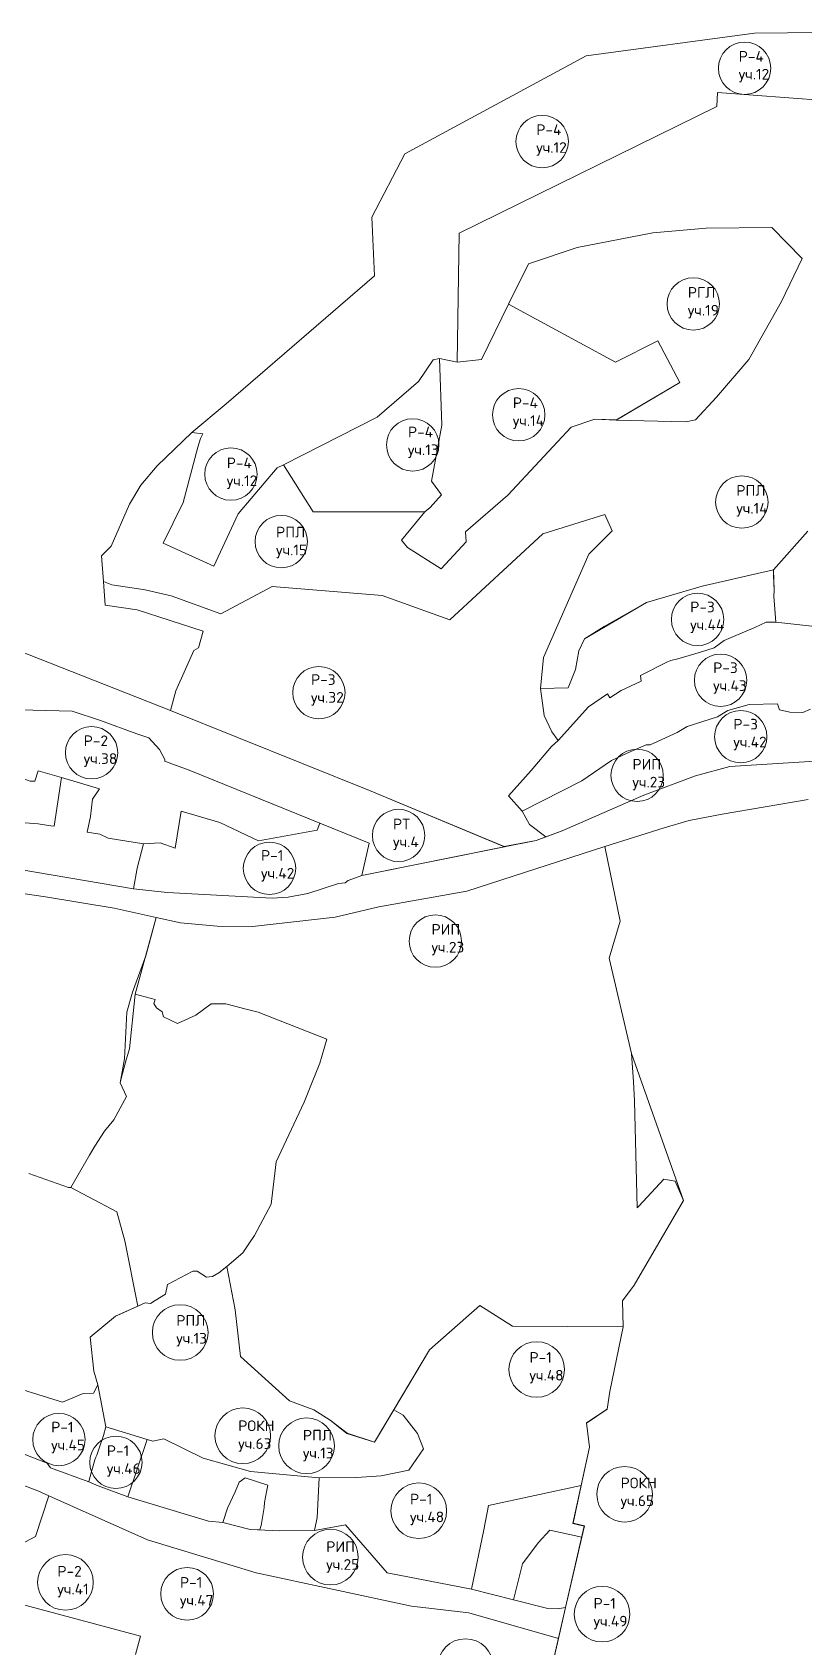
# Model space of a CAD drawing. Extents: x 1391407 to 1399948, y 354865 to 361044.
# Drawn here: x 1397282 to 1397754, y 359504 to 360491 of the extents above; entities that cross this region are included whole.
import ezdxf

# ---------------------------------------------------------------- set-up
doc = ezdxf.new("R2010")
doc.units = 0
doc.header["$MEASUREMENT"] = 0
doc.layers.add('Контура исторический центр для сайта', color=7, linetype='Continuous')
doc.styles.get("Standard").update_dxf_attribs({"font": 'simplex.shx'})

msp = doc.modelspace()

# ---------------------------------------------------------------- linework, layer by layer
at = {"layer": 'Контура исторический центр для сайта', "color": 234, "lineweight": 20, "true_color": 0xa50052}
for points in [[(1397783.28, 360491.37), (1397722.95, 360490.83), (1397620.12, 360477.08), (1397509.36, 360417.11), (1397489.18, 360378.33), (1397490.84, 360342.58), (1397400.24, 360264.32), (1397379.13, 360246.65), (1397385.87, 360245.89), (1397384.6, 360243.07), (1397382.91, 360237.81), (1397374, 360203.86), (1397361.78, 360179.11), (1397392.72, 360164.93), (1397407.56, 360197.02), (1397431.27, 360225.11), (1397435.16, 360226.94), (1397492.51, 360256.03), (1397517.7, 360277.87), (1397526.66, 360291.09), (1397530.43, 360291.86), (1397541.23, 360289.72), (1397542.49, 360368.66), (1397700.03, 360446.02), (1397700.28, 360454.61), (1397765.73, 360449.6)], [(1397511.01, 360176.46), (1397531.51, 360163.45), (1397546.81, 360179.89), (1397546.42, 360185.93), (1397572.35, 360208.48), (1397610.97, 360249.96), (1397625.37, 360254.77), (1397638.63, 360254.5), (1397677.41, 360277.24), (1397663.87, 360302.82), (1397638.01, 360289.74), (1397572.7, 360325.1), (1397556.11, 360291.24), (1397541.23, 360289.72), (1397530.43, 360291.86), (1397532, 360251.17), (1397525.64, 360217.05), (1397531.77, 360208.54), (1397524.83, 360200.87), (1397521.65, 360198.16), (1397507.4, 360180.91), (1397511.01, 360176.46)], [(1397453.33, 360198.25), (1397521.65, 360198.16), (1397524.83, 360200.87), (1397531.77, 360208.54), (1397525.64, 360217.05), (1397532, 360251.17), (1397530.43, 360291.86), (1397526.66, 360291.09), (1397517.7, 360277.87), (1397492.51, 360256.03), (1397435.16, 360226.94), (1397453.33, 360198.25)], [(1397755.46, 360186.4), (1397734.58, 360162.85), (1397735.02, 360150.02), (1397734.86, 360146.6), (1397736.09, 360130.82), (1397763.42, 360127.69)]]:
    msp.add_lwpolyline(points, dxfattribs=at)
at = {"layer": 'Контура исторический центр для сайта', "color": 94, "lineweight": 20, "true_color": 0x00a500}
for points in [[(1397592.19, 360090.28), (1397594.02, 360109.18), (1397621.83, 360172.39), (1397636.08, 360186.67), (1397631.45, 360196.63), (1397593.6, 360184.85), (1397536.87, 360132.13), (1397495.48, 360147.06), (1397428.3, 360152.58), (1397396.85, 360135.82), (1397366.66, 360146.92), (1397350.73, 360150.5), (1397330.43, 360153.49), (1397325.2, 360155.53), (1397324.04, 360171.29), (1397329.94, 360177.29), (1397341.05, 360202.88), (1397348.15, 360214.46), (1397358.09, 360226.38), (1397379.13, 360246.65), (1397385.87, 360245.89), (1397384.6, 360243.07), (1397382.91, 360237.81), (1397374, 360203.86), (1397361.78, 360179.11), (1397392.72, 360164.93), (1397407.56, 360197.02), (1397431.27, 360225.11), (1397435.16, 360226.94), (1397453.33, 360198.25), (1397521.65, 360198.16), (1397507.4, 360180.91), (1397511.01, 360176.46), (1397531.51, 360163.45), (1397546.81, 360179.89), (1397546.42, 360185.93), (1397572.35, 360208.48), (1397610.97, 360249.96), (1397625.37, 360254.77), (1397638.47, 360254.33), (1397680.96, 360253.29), (1397686.87, 360254.37), (1397699.81, 360268.37), (1397719.53, 360291.35), (1397739.4, 360326.83), (1397752.16, 360353), (1397733.47, 360372.12), (1397693.36, 360371.53), (1397660.84, 360368.75), (1397614.61, 360359.84), (1397584.83, 360349.87), (1397572.7, 360325.1), (1397556.11, 360291.24), (1397541.23, 360289.72), (1397542.49, 360368.66), (1397700.03, 360446.02), (1397700.28, 360454.61), (1397765.73, 360449.6)], [(1397755.46, 360186.4), (1397734.58, 360162.85), (1397691.02, 360152.77), (1397656.92, 360142.74), (1397631.06, 360128.1), (1397619.21, 360120.63), (1397615.67, 360113.18), (1397613.54, 360101.9), (1397609.13, 360090.65), (1397592.19, 360090.28)], [(1397326.65, 359638.77), (1397321.86, 359664.51), (1397319.39, 359672.83), (1397317.19, 359693.66), (1397332.55, 359706.49), (1397350.67, 359714.55), (1397354.02, 359714.25), (1397356.79, 359715.97), (1397363.18, 359719.95), (1397364.25, 359725.87), (1397379.91, 359733.93), (1397382.57, 359733.97), (1397388.19, 359730.33), (1397391.9, 359730.74), (1397395.69, 359732.98), (1397400.51, 359736.79), (1397405.59, 359710.27), (1397408.89, 359681.77), (1397438.94, 359654.67), (1397453.7, 359649.23), (1397463.67, 359642.98), (1397474.02, 359634.85), (1397490.84, 359629.45), (1397502.54, 359649.13), (1397508.31, 359645.92), (1397517.09, 359634.64), (1397520.82, 359625.32), (1397511.7, 359612.41), (1397494.98, 359608.87), (1397479.72, 359607.88), (1397457.05, 359607.56), (1397415.01, 359611.43), (1397386.06, 359619.66), (1397362.02, 359631.51), (1397355.47, 359630.02), (1397351.98, 359631.02), (1397326.65, 359638.77)]]:
    msp.add_lwpolyline(points, dxfattribs=at)
at = {"layer": 'Контура исторический центр для сайта', "color": 76, "lineweight": 20, "true_color": 0x3f7f00}
msp.add_lwpolyline([(1397638.47, 360254.33), (1397677.41, 360277.24), (1397663.87, 360302.82), (1397638.01, 360289.74), (1397572.7, 360325.1), (1397584.83, 360349.87), (1397614.61, 360359.84), (1397660.84, 360368.75), (1397693.36, 360371.53), (1397733.47, 360372.12), (1397752.16, 360353), (1397739.4, 360326.83), (1397719.53, 360291.35), (1397699.81, 360268.37), (1397686.87, 360254.37), (1397680.96, 360253.29), (1397638.47, 360254.33)], dxfattribs=at)
at = {"layer": 'Контура исторический центр для сайта', "color": 144, "lineweight": 20, "true_color": 0x007ca5}
for points in [[(1397366.1, 360076.69), (1397487.72, 360027.77), (1397569.99, 359993.51), (1397589.51, 359997.36), (1397595.46, 359999.5), (1397585.46, 360007.09), (1397580.96, 360015.11), (1397572.62, 360024.53), (1397586.6, 360040.01), (1397599.03, 360054.81), (1397603.11, 360058.34), (1397599.15, 360063.62), (1397594.5, 360073.63), (1397592.19, 360090.28), (1397594.02, 360109.18), (1397621.83, 360172.39), (1397636.08, 360186.67), (1397631.45, 360196.63), (1397593.6, 360184.85), (1397536.87, 360132.13), (1397495.48, 360147.06), (1397428.3, 360152.58), (1397396.85, 360135.82), (1397366.66, 360146.92), (1397350.73, 360150.5), (1397330.43, 360153.49), (1397325.2, 360155.53), (1397326.26, 360141.11), (1397345.75, 360138.23), (1397386.18, 360125.33), (1397383.19, 360115), (1397380.48, 360113.36), (1397369.36, 360088.84), (1397366.1, 360076.69)], [(1397603.11, 360058.34), (1397621.62, 360078.93), (1397633.24, 360087.04), (1397634.52, 360084.57), (1397641.58, 360088.9), (1397653.73, 360094.62), (1397653.27, 360098.12), (1397669.73, 360106.43), (1397671.89, 360107.28), (1397676.21, 360108.34), (1397690.03, 360112.44), (1397698.27, 360115), (1397704.41, 360119.62), (1397710.23, 360121.92), (1397723.25, 360127.51), (1397730.1, 360130.78), (1397736.09, 360130.82), (1397734.86, 360146.6), (1397735.02, 360150.02), (1397734.64, 360159.05), (1397734.58, 360162.85), (1397691.02, 360152.77), (1397656.92, 360142.74), (1397619.21, 360120.63), (1397615.67, 360113.18), (1397613.54, 360101.9), (1397609.13, 360090.65), (1397592.19, 360090.28), (1397594.5, 360073.64), (1397599.15, 360063.62), (1397603.11, 360058.34)], [(1397736.09, 360130.82), (1397730.1, 360130.78), (1397723.25, 360127.51), (1397710.23, 360121.92), (1397704.41, 360119.62), (1397698.27, 360115), (1397690.03, 360112.44), (1397676.21, 360108.34), (1397671.89, 360107.28), (1397669.73, 360106.43), (1397653.27, 360098.12), (1397653.73, 360094.62), (1397641.58, 360088.9), (1397634.52, 360084.57), (1397633.24, 360087.04), (1397621.62, 360078.93), (1397603.11, 360058.34), (1397599.03, 360054.81), (1397586.6, 360040.01), (1397572.62, 360024.53), (1397580.96, 360015.11), (1397617.58, 360033.85), (1397635.61, 360046.11), (1397645.53, 360050.85), (1397656.77, 360055.68), (1397659.15, 360055.76), (1397675.75, 360063.35), (1397681.93, 360067.02), (1397700.35, 360072.94), (1397706.63, 360076.74), (1397719.7, 360080.52), (1397736.96, 360080.89), (1397738.29, 360077.13), (1397744.52, 360075.79), (1397752.4, 360075.45), (1397757.25, 360077.52)], [(1397763.42, 360127.69), (1397736.09, 360130.82)], [(1397757.25, 360077.52), (1397752.4, 360075.45), (1397744.52, 360075.79), (1397738.29, 360077.13), (1397736.96, 360080.89), (1397719.7, 360080.52), (1397706.63, 360076.74), (1397700.35, 360072.94), (1397681.93, 360067.02), (1397675.75, 360063.35), (1397659.15, 360055.76), (1397656.77, 360055.68), (1397645.53, 360050.85), (1397635.61, 360046.11), (1397617.58, 360033.85), (1397580.96, 360015.11), (1397585.46, 360007.09), (1397595.46, 359999.5), (1397605.45, 360003.11), (1397655.46, 360025.05), (1397686.97, 360036.86), (1397707.95, 360042.55), (1397786.04, 360047.47)]]:
    msp.add_lwpolyline(points, dxfattribs=at)
at = {"layer": 'Контура исторический центр для сайта', "color": 8, "lineweight": 20, "true_color": 0x808080}
msp.add_lwpolyline([(1397212.37, 360129.81), (1397244.62, 360096.83), (1397243.34, 360088.1), (1397226.23, 360089.47), (1397226, 360085.08), (1397225.81, 360078.37), (1397306, 360076.33), (1397323.43, 360070.59), (1397345.68, 360062.42), (1397352.95, 360060.02), (1397359.37, 360052.82), (1397362.66, 360046.71), (1397362.72, 360045.72), (1397365.32, 360044.66), (1397377.61, 360040.29), (1397487.59, 359995.65), (1397482.97, 359975.89), (1397570.18, 359993.44), (1397487.72, 360027.77), (1397366.1, 360076.69), (1397212.34, 360137.34), (1397212.37, 360129.81)], dxfattribs=at)
at = {"layer": 'Контура исторический центр для сайта', "color": 140, "lineweight": 20, "true_color": 0x00bfff}
for points in [[(1397318.48, 360022.47), (1397317.25, 360011.99), (1397315.24, 360002.38), (1397322.99, 360001.17), (1397328.1, 359998.68), (1397349.71, 359995.27), (1397359.83, 359995.87), (1397369.02, 359992.6), (1397372.6, 360015.16), (1397396.41, 360008.35), (1397419.96, 359997.15), (1397455.86, 360003.55), (1397457.39, 360007.9), (1397377.61, 360040.29), (1397365.32, 360044.66), (1397362.72, 360045.72), (1397362.66, 360046.71), (1397359.37, 360052.82), (1397352.95, 360060.02), (1397345.68, 360062.42), (1397323.43, 360070.59), (1397306, 360076.33), (1397225.81, 360078.37)], [(1397280.53, 360033.65), (1397283.21, 360033.54), (1397285.23, 360039.95), (1397299.61, 360035.69), (1397322.87, 360028.81), (1397318.48, 360022.47)], [(1397590.17, 359453.24), (1397603.15, 359509.48), (1397548.52, 359525.09), (1397513.39, 359529.19), (1397418.44, 359549.53), (1397352.17, 359569.72), (1397291.86, 359596.66), (1397283.7, 359571.67)], [(1397283.7, 359571.67), (1397271.15, 359564.96), (1397267.68, 359551.62), (1397256.42, 359554.59), (1397253.74, 359543.6), (1397251.95, 359536.47), (1397347.79, 359510.88), (1397344.82, 359499.57)]]:
    msp.add_lwpolyline(points, dxfattribs=at)
at = {"layer": 'Контура исторический центр для сайта', "color": 37, "lineweight": 20, "true_color": 0x7f5f3f}
for points in [[(1397786.04, 360047.47), (1397707.95, 360042.55), (1397686.97, 360036.86), (1397655.46, 360025.05), (1397605.45, 360003.11), (1397589.51, 359997.35), (1397570.12, 359993.48), (1397482.97, 359975.89), (1397474.76, 359972.74), (1397472.86, 359971.37), (1397468.8, 359971.01), (1397450.01, 359964.93), (1397438.13, 359962.67), (1397428.31, 359962.1), (1397364.18, 359965.45), (1397343.57, 359967.77), (1397224.75, 359987.98)], [(1397219.34, 359973.18), (1397289.73, 359962.74), (1397331.84, 359955.94), (1397357.39, 359950.19), (1397372.26, 359946.86), (1397394.75, 359944.85), (1397416.32, 359944.78), (1397466.76, 359950.39), (1397493.55, 359956.75), (1397547.2, 359966.24), (1397631.61, 359993.59), (1397667.76, 360004.98), (1397682.98, 360009.44), (1397703.29, 360013.4), (1397755.74, 360022.36)], [(1397603.15, 359509.48), (1397607.54, 359528.45), (1397602.52, 359527.62), (1397596.7, 359527.84), (1397575.67, 359533.12), (1397550.06, 359539.52), (1397498.57, 359549.59), (1397473.07, 359578.93), (1397454.18, 359575.49), (1397432.81, 359575.2), (1397414.86, 359576.06), (1397398.17, 359580.24), (1397389.34, 359581.08), (1397340.15, 359596.04), (1397321.92, 359602.77), (1397316.24, 359605.11), (1397292.94, 359613.73), (1397290.91, 359616.68), (1397249.46, 359632.69)], [(1397218.4, 359625.1), (1397285.2, 359599.64), (1397291.86, 359596.66), (1397352.17, 359569.72), (1397418.44, 359549.53), (1397513.39, 359529.19), (1397548.52, 359525.1), (1397603.15, 359509.48)]]:
    msp.add_lwpolyline(points, dxfattribs=at)
at = {"layer": 'Контура исторический центр для сайта', "color": 14, "lineweight": 20, "true_color": 0xa50000}
for points in [[(1397283.21, 360033.54), (1397280.53, 360033.65), (1397275.6, 360035.3), (1397268.38, 360036.26), (1397266.34, 360010.02), (1397274.82, 360008.23), (1397285.28, 360007.4), (1397293.15, 360006.2), (1397295.07, 360006.02), (1397297.42, 360020.87), (1397299.61, 360035.69), (1397285.23, 360039.95), (1397283.21, 360033.54)], [(1397351.98, 359631.02), (1397355.47, 359630.02), (1397362.02, 359631.51), (1397386.06, 359619.66), (1397415.01, 359611.43), (1397457.05, 359607.56), (1397455.8, 359583.48), (1397454.18, 359575.49), (1397432.81, 359575.2), (1397414.86, 359576.06), (1397420.71, 359575.78), (1397420.93, 359576.69), (1397421.65, 359578.49), (1397423.39, 359589.51), (1397423.54, 359592.63), (1397424.85, 359599.1), (1397425.65, 359603.08), (1397411.74, 359607.54), (1397408.11, 359604.97), (1397405.73, 359599.05), (1397401.04, 359589.16), (1397398.17, 359580.24), (1397389.34, 359581.08), (1397340.15, 359596.04), (1397351.98, 359631.02)], [(1397271.15, 359564.96), (1397283.7, 359571.67), (1397291.86, 359596.66), (1397285.2, 359599.64), (1397218.4, 359625.1)], [(1397550.06, 359539.52), (1397557.7, 359575.91), (1397560.47, 359590.7), (1397617.1, 359603.02), (1397612.09, 359579.9), (1397619.04, 359578.29), (1397617.44, 359571.36), (1397597.99, 359575.58), (1397590.89, 359567.93), (1397581.17, 359554.98), (1397575.67, 359533.12), (1397550.06, 359539.52)], [(1397344.82, 359499.57), (1397347.79, 359510.88), (1397251.95, 359536.47)]]:
    msp.add_lwpolyline(points, dxfattribs=at)
at = {"layer": 'Контура исторический центр для сайта', "color": 40, "lineweight": 20, "true_color": 0xf8d731}
for points in [[(1397343.57, 359967.77), (1397345.72, 359980.26), (1397349.71, 359995.27), (1397328.1, 359998.68), (1397322.99, 360001.17), (1397315.24, 360002.38), (1397317.25, 360011.99), (1397318.48, 360022.47), (1397322.87, 360028.81), (1397299.61, 360035.69), (1397297.42, 360020.87), (1397295.07, 360006.03), (1397293.15, 360006.2), (1397285.28, 360007.4), (1397274.82, 360008.23)], [(1397482.97, 359975.89), (1397487.59, 359995.65), (1397457.39, 360007.9), (1397455.86, 360003.55), (1397419.96, 359997.15), (1397396.41, 360008.35), (1397372.6, 360015.16), (1397369.02, 359992.6), (1397359.83, 359995.87), (1397349.71, 359995.27), (1397345.72, 359980.26), (1397343.57, 359967.77), (1397364.18, 359965.45), (1397428.31, 359962.1), (1397438.13, 359962.67), (1397450.01, 359964.93), (1397468.8, 359971.01), (1397472.86, 359971.37), (1397474.76, 359972.74), (1397482.97, 359975.89)], [(1397224.75, 359987.98), (1397343.57, 359967.77)], [(1397560.47, 359590.7), (1397617.1, 359603.02), (1397622.17, 359626.45), (1397620.41, 359641.15), (1397633.04, 359649.66), (1397634.53, 359660.39), (1397642.68, 359700), (1397575.14, 359700.36), (1397555.14, 359712.93), (1397524.34, 359685.81), (1397502.54, 359649.13), (1397508.31, 359645.92), (1397517.09, 359634.64), (1397520.82, 359625.32), (1397511.7, 359612.41), (1397494.98, 359608.87), (1397479.72, 359607.88), (1397457.05, 359607.56), (1397455.8, 359583.48), (1397454.18, 359575.49), (1397473.07, 359578.93), (1397498.57, 359549.59), (1397550.06, 359539.52), (1397557.7, 359575.91), (1397560.47, 359590.7)], [(1397316.24, 359605.11), (1397316.63, 359606.96), (1397319.97, 359618.59), (1397320.51, 359620.22), (1397321.09, 359621.55), (1397322.1, 359624.48), (1397325.21, 359633.56), (1397326.65, 359638.77), (1397321.86, 359664.51), (1397319.04, 359659.42), (1397312.76, 359659.25), (1397300.15, 359653.93), (1397260.7, 359666.04), (1397258.39, 359655.86), (1397249.46, 359632.69), (1397290.91, 359616.68), (1397292.94, 359613.73), (1397316.24, 359605.11)], [(1397316.24, 359605.11), (1397321.92, 359602.77), (1397340.15, 359596.04), (1397351.98, 359631.02), (1397326.65, 359638.77), (1397325.21, 359633.56), (1397322.1, 359624.48), (1397321.09, 359621.55), (1397320.51, 359620.22), (1397319.97, 359618.59), (1397316.63, 359606.96), (1397316.24, 359605.11)], [(1397398.17, 359580.24), (1397414.86, 359576.06), (1397420.71, 359575.78), (1397420.93, 359576.69), (1397421.65, 359578.49), (1397423.39, 359589.51), (1397423.54, 359592.63), (1397424.85, 359599.1), (1397425.67, 359603.16), (1397411.74, 359607.54), (1397408.11, 359604.97), (1397405.73, 359599.05), (1397401.04, 359589.16), (1397398.17, 359580.24)], [(1397575.67, 359533.12), (1397596.7, 359527.84), (1397602.52, 359527.62), (1397607.54, 359528.45), (1397617.44, 359571.36), (1397597.99, 359575.58), (1397590.89, 359567.93), (1397581.17, 359554.98), (1397575.67, 359533.12)]]:
    msp.add_lwpolyline(points, dxfattribs=at)
at = {"layer": 'Контура исторический центр для сайта', "color": 7, "lineweight": 20}
msp.add_lwpolyline([(1397755.74, 360022.36), (1397703.29, 360013.4), (1397682.98, 360009.44), (1397667.76, 360004.98), (1397631.61, 359993.58), (1397640.82, 359947.9), (1397634.08, 359925.36), (1397647.8, 359867.01), (1397679.53, 359777.11), (1397649.43, 359725.33), (1397642.27, 359715.88), (1397642.68, 359700), (1397634.53, 359660.39), (1397633.04, 359649.66), (1397620.41, 359641.17), (1397622.17, 359626.45), (1397612.05, 359579.74), (1397618.98, 359578.03), (1397616.54, 359567.49), (1397603.61, 359511.48), (1397590.17, 359453.24)], dxfattribs=at)
msp.add_lwpolyline([(1397755.74, 360022.36), (1397703.29, 360013.4), (1397682.98, 360009.44), (1397667.76, 360004.98), (1397631.61, 359993.58), (1397640.82, 359947.9), (1397634.08, 359925.36), (1397647.8, 359867.01), (1397679.53, 359777.11), (1397649.43, 359725.33), (1397642.27, 359715.88), (1397642.68, 359700), (1397634.53, 359660.39), (1397633.04, 359649.66), (1397620.41, 359641.17), (1397622.17, 359626.45), (1397612.05, 359579.74), (1397618.98, 359578.03), (1397616.54, 359567.49), (1397603.61, 359511.48), (1397590.17, 359453.24)], dxfattribs=at)
at = {"layer": 'Контура исторический центр для сайта', "color": 55, "lineweight": 20, "true_color": 0xa5a552}
for points in [[(1397419.76, 359892.23), (1397411.68, 359894.3), (1397399.92, 359897.32), (1397390.99, 359897.38), (1397381.75, 359890.49), (1397370.43, 359885.43), (1397361.97, 359889.47), (1397361.02, 359892.54), (1397357.6, 359895.03), (1397355.91, 359897.53), (1397356.91, 359900.1), (1397344.68, 359903.3), (1397357.39, 359950.19), (1397372.26, 359946.85), (1397394.75, 359944.85), (1397416.32, 359944.78), (1397466.75, 359950.39), (1397493.55, 359956.75), (1397547.2, 359966.24), (1397631.61, 359993.58), (1397640.82, 359947.9), (1397634.08, 359925.36), (1397647.8, 359867.01), (1397649.13, 359849.8), (1397649.59, 359838.07), (1397651.37, 359772.66), (1397652.4, 359773.77), (1397667.6, 359790.15), (1397674.45, 359788.97), (1397679.54, 359777.11), (1397649.43, 359725.33), (1397642.27, 359715.88), (1397642.68, 359700), (1397575.14, 359700.36), (1397555.14, 359712.92), (1397524.34, 359685.8), (1397490.84, 359629.45), (1397473.96, 359634.84), (1397463.67, 359642.97), (1397453.7, 359649.22), (1397438.94, 359654.66), (1397408.89, 359681.76), (1397405.59, 359710.26), (1397400.51, 359736.78), (1397410.32, 359745.23), (1397414.11, 359750.61), (1397417.45, 359755.75), (1397427.73, 359774.85), (1397430.7, 359800.83), (1397447.79, 359837.23), (1397450.29, 359843.44), (1397457.33, 359861.23), (1397461.74, 359875.84), (1397419.76, 359892.23)], [(1397219.34, 359973.17), (1397289.73, 359962.74), (1397331.84, 359955.94), (1397357.39, 359950.19), (1397351.02, 359926.71), (1397343, 359904.48), (1397339.46, 359892.36), (1397338.05, 359863.88), (1397335.44, 359849.05), (1397339.33, 359840.84), (1397331.55, 359826.5), (1397325.79, 359819.66), (1397320.05, 359810.32), (1397316.73, 359804.91), (1397305.34, 359785.07), (1397303.89, 359785.17), (1397279.56, 359793.65)], [(1397305.34, 359785.07), (1397316.73, 359804.91), (1397320.05, 359810.32), (1397325.79, 359819.66), (1397331.55, 359826.5), (1397339.33, 359840.84), (1397335.44, 359849.05), (1397336.91, 359854.93), (1397339.08, 359863.25), (1397341.13, 359870.01), (1397344.68, 359903.3), (1397356.91, 359900.1), (1397355.91, 359897.54), (1397357.6, 359895.02), (1397361.02, 359892.54), (1397361.97, 359889.47), (1397370.43, 359885.43), (1397381.75, 359890.49), (1397390.99, 359897.38), (1397399.92, 359897.32), (1397411.68, 359894.3), (1397419.76, 359892.23), (1397461.74, 359875.84), (1397457.33, 359861.23), (1397450.29, 359843.44), (1397447.79, 359837.23), (1397430.7, 359800.83), (1397427.73, 359774.85), (1397417.45, 359755.75), (1397414.11, 359750.61), (1397410.32, 359745.23), (1397400.51, 359736.78), (1397395.69, 359732.97), (1397391.9, 359730.73), (1397388.19, 359730.32), (1397382.57, 359733.96), (1397379.91, 359733.92), (1397364.25, 359725.86), (1397363.18, 359719.94), (1397356.79, 359715.96), (1397354.02, 359714.24), (1397350.67, 359714.54), (1397346.2, 359712.56), (1397338.19, 359752.6), (1397333.46, 359770.33), (1397305.34, 359785.07)], [(1397260.7, 359666.03), (1397300.15, 359653.92), (1397312.76, 359659.24), (1397319.04, 359659.41), (1397321.86, 359664.5), (1397319.39, 359672.82), (1397317.19, 359693.65), (1397332.55, 359706.48), (1397335.33, 359707.72), (1397346.2, 359712.56), (1397338.19, 359752.6), (1397333.46, 359770.33), (1397305.34, 359785.07), (1397303.89, 359785.17), (1397279.56, 359793.63)]]:
    msp.add_lwpolyline(points, dxfattribs=at)
at = {"layer": 'Контура исторический центр для сайта', "color": 234, "lineweight": 0, "true_color": 0xa50052}
for centre in [(1397716.93, 360469.38), (1397593.25, 360424.55), (1397578.91, 360257.57), (1397514.14, 360239.13), (1397403.08, 360221.29)]:
    msp.add_circle(centre, 16, dxfattribs=at)
at = {"layer": 'Контура исторический центр для сайта', "color": 76, "lineweight": 0, "true_color": 0x3f7f00}
msp.add_circle((1397685.59, 360325.3), 16, dxfattribs=at)
at = {"layer": 'Контура исторический центр для сайта', "color": 70, "lineweight": 0, "true_color": 0x7fff00}
for centre, radius in [((1397715.23, 360204.21), 16), ((1397433.87, 360179.99), 16), ((1397372.09, 359696.5), 17), ((1397449.32, 359627.22), 17)]:
    msp.add_circle(centre, radius, dxfattribs=at)
at = {"layer": 'Контура исторический центр для сайта', "color": 144, "lineweight": 0, "true_color": 0x007ca5}
for centre in [(1397688.21, 360132.42), (1397702.24, 360095.26), (1397456.82, 360087.66), (1397714.57, 360060.75)]:
    msp.add_circle(centre, 16, dxfattribs=at)
at = {"layer": 'Контура исторический центр для сайта', "color": 131, "lineweight": 0, "true_color": 0x7fffff}
for centre, radius in [((1397317.96, 360050.95), 16), ((1397302.02, 359543.72), 17), ((1397546.39, 359492.22), 17)]:
    msp.add_circle(centre, radius, dxfattribs=at)
at = {"layer": 'Контура исторический центр для сайта', "color": 37, "lineweight": 0, "true_color": 0x7f5f3f}
for centre, radius in [((1397651.27, 360037.1), 16), ((1397527.98, 359935.77), 16), ((1397463.87, 359559.18), 17)]:
    msp.add_circle(centre, radius, dxfattribs=at)
at = {"layer": 'Контура исторический центр для сайта', "color": 253, "lineweight": 0, "true_color": 0x999999}
msp.add_circle((1397505.5, 360000.36), 16, dxfattribs=at)
at = {"layer": 'Контура исторический центр для сайта', "color": 2, "lineweight": 0, "true_color": 0xffff00}
for centre, radius in [((1397426.65, 359980.27), 16), ((1397589.91, 359673.87), 17), ((1397297.98, 359631.05), 16), ((1397332.84, 359617.1), 16), ((1397517.87, 359587.51), 17), ((1397376.33, 359536.7), 16.1), ((1397629.84, 359524.29), 17)]:
    msp.add_circle(centre, radius, dxfattribs=at)
at = {"layer": 'Контура исторический центр для сайта', "color": 14, "lineweight": 0, "true_color": 0xa50000}
for centre in [(1397410.36, 359633.33), (1397643.63, 359597.6)]:
    msp.add_circle(centre, 17, dxfattribs=at)

# ---------------------------------------------------------------- texts
at = {"layer": 'Контура исторический центр для сайта', "color": 234, "true_color": 0xa50052, "char_height": 6.533, "width": 6.5333, "attachment_point": 1}
for s, insert in [('Р-4\\Pуч.12', (1397713.32, 360479.94)), ('Р-4\\Pуч.12', (1397589.64, 360435.11)), ('Р-4\\Pуч.14', (1397575.3, 360268.13)), ('Р-4\\Pуч.13', (1397511.23, 360250.3)), ('Р-4\\Pуч.12', (1397400.53, 360231.38))]:
    msp.add_mtext(s, dxfattribs=dict(at, insert=insert))
at = {"layer": 'Контура исторический центр для сайта', "color": 76, "true_color": 0x3f7f00, "insert": (1397682.23, 360335.63), "char_height": 6.533, "width": 6.5333, "attachment_point": 1}
msp.add_mtext('РГЛ\\Pуч.19', dxfattribs=at)
at = {"layer": 'Контура исторический центр для сайта', "color": 70, "true_color": 0x7fff00, "char_height": 6.533, "width": 6.5333, "attachment_point": 1}
for s, insert in [('РПЛ\\Pуч.14', (1397711.87, 360214.54)), ('РПЛ\\Pуч.15', (1397430.66, 360189.06)), ('РПЛ\\Pуч.13', (1397369.7, 359707.13)), ('РПЛ\\Pуч.13', (1397447.07, 359636.96))]:
    msp.add_mtext(s, dxfattribs=dict(at, insert=insert))
at = {"layer": 'Контура исторический центр для сайта', "color": 144, "true_color": 0x007ca5, "char_height": 6.533, "width": 6.5333, "attachment_point": 1}
for s, insert in [('Р-3\\Pуч.44', (1397683.69, 360143.32)), ('Р-3\\Pуч.43', (1397697.72, 360106.16)), ('Р-3\\Pуч.32', (1397452.02, 360098.94)), ('Р-3\\Pуч.42', (1397710.05, 360071.65))]:
    msp.add_mtext(s, dxfattribs=dict(at, insert=insert))
at = {"layer": 'Контура исторический центр для сайта', "color": 131, "true_color": 0x7fffff, "char_height": 6.533, "width": 6.5333, "attachment_point": 1}
for s, insert in [('Р-2\\Pуч.38', (1397313.14, 360061.5)), ('Р-2\\Pуч.41', (1397297.06, 359553.8))]:
    msp.add_mtext(s, dxfattribs=dict(at, insert=insert))
at = {"layer": 'Контура исторический центр для сайта', "color": 37, "true_color": 0x7f5f3f, "char_height": 6.533, "width": 6.5333, "attachment_point": 1}
for s, insert in [('РИП\\Pуч.23', (1397648.39, 360047.14)), ('РИП\\Pуч.23', (1397525.65, 359946.2)), ('РИП\\Pуч.25', (1397461.32, 359568.82))]:
    msp.add_mtext(s, dxfattribs=dict(at, insert=insert))
at = {"layer": 'Контура исторический центр для сайта', "color": 253, "true_color": 0x999999, "insert": (1397502.14, 360010.63), "char_height": 6.533, "width": 6.5333, "attachment_point": 1}
msp.add_mtext('РТ\\Pуч.4', dxfattribs=at)
at = {"layer": 'Контура исторический центр для сайта', "color": 2, "true_color": 0xffff00, "char_height": 6.533, "width": 6.5333, "attachment_point": 1}
for s, insert in [('Р-1\\Pуч.42', (1397421.48, 359991.41)), ('Р-1\\Pуч.48', (1397585.49, 359684.53)), ('Р-1\\Pуч.45', (1397293.28, 359641.9)), ('Р-1\\Pуч.46', (1397327.26, 359627.49)), ('Р-1\\Pуч.48', (1397512.52, 359597.9)), ('Р-1\\Pуч.47', (1397371.95, 359546.96)), ('Р-1\\Pуч.49', (1397624.64, 359534.18))]:
    msp.add_mtext(s, dxfattribs=dict(at, insert=insert))
at = {"layer": 'Контура исторический центр для сайта', "color": 14, "true_color": 0xa50000, "char_height": 6.533, "width": 6.5333, "attachment_point": 1}
for s, insert in [('РОКН\\Pуч.63', (1397407.56, 359642.74)), ('РОКН\\Pуч.65', (1397641.15, 359607.76))]:
    msp.add_mtext(s, dxfattribs=dict(at, insert=insert))

doc.saveas('drawing.dxf')
